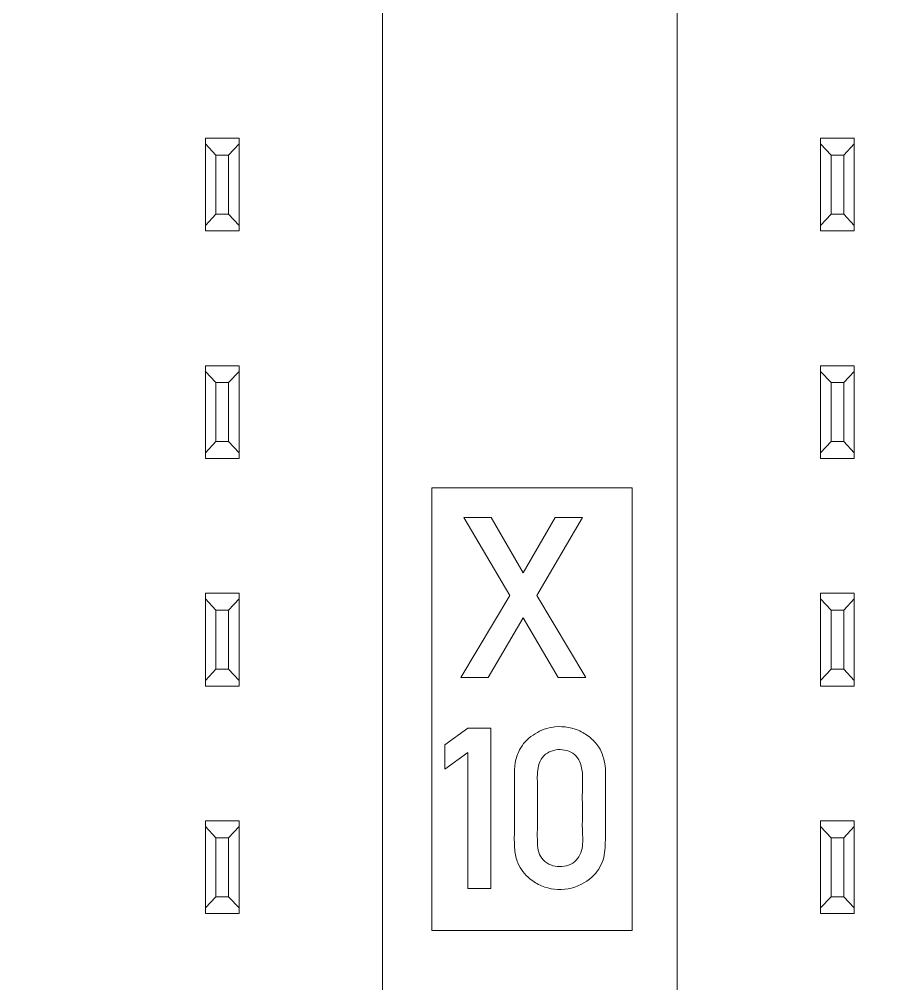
# Model space of a CAD drawing. Header units: millimetres. Extents: x 42151 to 59780, y 37376 to 44547.
# Drawn here: x 48001.11 to 48022.05, y 43254.98 to 43277.87 of the extents above; entities that cross this region are included whole.
import ezdxf

# ---------------------------------------------------------------- set-up
doc = ezdxf.new("R2010")
doc.units = ezdxf.units.MM
doc.set_wipeout_variables(frame=1)
doc.layers.add('000-PI-Oprema', color=30, linetype='Continuous', lineweight=5)
doc.layers.add('SI-ORMAR-Oprema', color=30, linetype='Continuous', lineweight=5)

# ---------------------------------------------------------------- blocks, each defined once
blk = doc.blocks.new('6ES7521-1BL00-0AB0')
blk.add_wipeout([(-17.4, 69.029), (17.4, 69.029), (17.4, -77.971), (-17.4, -77.971)]).dxf.layer = 'SI-ORMAR-Oprema'
blk.add_wipeout([(-17.4, 69.029), (17.4, 69.029), (17.4, -77.971), (-17.4, -77.971)]).dxf.layer = 'SI-ORMAR-Oprema'
at = {"layer": 'SI-ORMAR-Oprema'}
for p, q in [((-3.5, -51.671), (-3.5, 49.229)), ((3.5, 49.229), (3.5, -51.671)), ((-7.7, 25.829), (-6.9, 25.829)), ((-7.7, 25.695), (-7.7, 25.829)), ((-7.45, 25.429), (-7.7, 25.695)), ((-7.7, 23.762), (-7.7, 25.695)), ((-6.9, 25.695), (-7.15, 25.429)), ((-6.9, 25.829), (-6.9, 25.695)), ((-6.9, 25.695), (-6.9, 23.762)), ((6.9, 25.829), (7.7, 25.829)), ((6.9, 25.695), (6.9, 25.829)), ((6.9, 23.762), (6.9, 25.695)), ((7.15, 25.429), (6.9, 25.695)), ((7.7, 25.695), (7.45, 25.429)), ((7.7, 25.829), (7.7, 25.695)), ((7.7, 25.695), (7.7, 23.762)), ((-7.15, 25.429), (-7.45, 25.429)), ((-7.45, 25.429), (-7.45, 24.029)), ((-7.15, 24.029), (-7.15, 25.429)), ((7.15, 25.429), (7.15, 24.029)), ((7.45, 25.429), (7.15, 25.429)), ((7.45, 24.029), (7.45, 25.429)), ((-7.7, 23.762), (-7.45, 24.029)), ((-7.45, 24.029), (-7.15, 24.029)), ((-7.15, 24.029), (-6.9, 23.762)), ((6.9, 23.762), (7.15, 24.029)), ((7.15, 24.029), (7.45, 24.029)), ((7.45, 24.029), (7.7, 23.762)), ((-7.7, 23.629), (-7.7, 23.762)), ((-6.9, 23.629), (-7.7, 23.629)), ((-6.9, 23.762), (-6.9, 23.629)), ((6.9, 23.629), (6.9, 23.762)), ((7.7, 23.629), (6.9, 23.629)), ((7.7, 23.762), (7.7, 23.629)), ((-7.7, 20.429), (-6.9, 20.429)), ((-7.7, 20.295), (-7.7, 20.429)), ((-6.9, 20.429), (-6.9, 20.295)), ((6.9, 20.429), (7.7, 20.429)), ((6.9, 20.295), (6.9, 20.429)), ((7.7, 20.429), (7.7, 20.295)), ((-7.45, 20.029), (-7.7, 20.295)), ((-7.7, 18.362), (-7.7, 20.295)), ((-6.9, 20.295), (-7.15, 20.029)), ((-6.9, 20.295), (-6.9, 18.362)), ((6.9, 18.362), (6.9, 20.295)), ((7.15, 20.029), (6.9, 20.295)), ((7.7, 20.295), (7.45, 20.029)), ((7.7, 20.295), (7.7, 18.362)), ((-7.15, 20.029), (-7.45, 20.029)), ((-7.45, 20.029), (-7.45, 18.629)), ((-7.15, 18.629), (-7.15, 20.029)), ((7.15, 20.029), (7.15, 18.629)), ((7.45, 20.029), (7.15, 20.029)), ((7.45, 18.629), (7.45, 20.029)), ((-7.7, 18.362), (-7.45, 18.629)), ((-7.45, 18.629), (-7.15, 18.629)), ((-7.15, 18.629), (-6.9, 18.362)), ((6.9, 18.362), (7.15, 18.629)), ((7.15, 18.629), (7.45, 18.629)), ((7.45, 18.629), (7.7, 18.362)), ((-7.7, 18.229), (-7.7, 18.362)), ((-6.9, 18.362), (-6.9, 18.229)), ((6.9, 18.229), (6.9, 18.362)), ((7.7, 18.362), (7.7, 18.229)), ((-6.9, 18.229), (-7.7, 18.229)), ((7.7, 18.229), (6.9, 18.229)), ((-2.325, 17.529), (-2.325, 7.029)), ((2.425, 17.529), (-2.325, 17.529)), ((2.425, 7.029), (2.425, 17.529)), ((-1.565, 16.83), (-0.914, 16.83)), ((-0.476, 14.98), (-1.565, 16.83)), ((-0.914, 16.83), (-0.155, 15.514)), ((-0.155, 15.514), (0.601, 16.83)), ((1.252, 16.83), (0.163, 14.98)), ((0.601, 16.83), (1.252, 16.83)), ((-7.7, 15.029), (-6.9, 15.029)), ((-7.7, 14.895), (-7.7, 15.029)), ((-7.45, 14.629), (-7.7, 14.895)), ((-7.7, 12.962), (-7.7, 14.895)), ((-6.9, 14.895), (-7.15, 14.629)), ((-6.9, 15.029), (-6.9, 14.895)), ((-6.9, 14.895), (-6.9, 12.962)), ((-1.638, 13.033), (-0.476, 14.98)), ((0.163, 14.98), (1.328, 13.033)), ((6.9, 15.029), (7.7, 15.029)), ((6.9, 14.895), (6.9, 15.029)), ((6.9, 12.962), (6.9, 14.895)), ((7.15, 14.629), (6.9, 14.895)), ((7.7, 14.895), (7.45, 14.629)), ((7.7, 15.029), (7.7, 14.895)), ((7.7, 14.895), (7.7, 12.962)), ((-7.15, 14.629), (-7.45, 14.629)), ((-7.45, 14.629), (-7.45, 13.229)), ((-7.15, 13.229), (-7.15, 14.629)), ((-0.155, 14.446), (-0.989, 13.033)), ((0.676, 13.033), (-0.155, 14.446)), ((7.15, 14.629), (7.15, 13.229)), ((7.45, 14.629), (7.15, 14.629)), ((7.45, 13.229), (7.45, 14.629)), ((-7.7, 12.962), (-7.45, 13.229)), ((-7.45, 13.229), (-7.15, 13.229)), ((-7.15, 13.229), (-6.9, 12.962)), ((6.9, 12.962), (7.15, 13.229)), ((7.15, 13.229), (7.45, 13.229)), ((7.45, 13.229), (7.7, 12.962)), ((-7.7, 12.829), (-7.7, 12.962)), ((-6.9, 12.829), (-7.7, 12.829)), ((-6.9, 12.962), (-6.9, 12.829)), ((-0.989, 13.033), (-1.638, 13.033)), ((1.328, 13.033), (0.676, 13.033)), ((6.9, 12.829), (6.9, 12.962)), ((7.7, 12.829), (6.9, 12.829)), ((7.7, 12.962), (7.7, 12.829)), ((-1.475, 11.83), (-2.017, 11.437)), ((-0.927, 11.83), (-1.475, 11.83)), ((-0.927, 8.025), (-0.927, 11.83)), ((-2.017, 11.437), (-2.017, 10.858)), ((-2.017, 10.858), (-1.475, 11.254)), ((-1.475, 11.254), (-1.475, 8.025)), ((-7.7, 9.629), (-6.9, 9.629)), ((-7.7, 9.495), (-7.7, 9.629)), ((-6.9, 9.629), (-6.9, 9.495)), ((6.9, 9.629), (7.7, 9.629)), ((6.9, 9.495), (6.9, 9.629)), ((7.7, 9.629), (7.7, 9.495)), ((-7.45, 9.229), (-7.7, 9.495)), ((-7.7, 7.562), (-7.7, 9.495)), ((-6.9, 9.495), (-7.15, 9.229)), ((-6.9, 9.495), (-6.9, 7.562)), ((6.9, 7.562), (6.9, 9.495)), ((7.15, 9.229), (6.9, 9.495)), ((7.7, 9.495), (7.45, 9.229)), ((7.7, 9.495), (7.7, 7.562)), ((-7.15, 9.229), (-7.45, 9.229)), ((-7.45, 9.229), (-7.45, 7.829)), ((-7.15, 7.829), (-7.15, 9.229)), ((7.15, 9.229), (7.15, 7.829)), ((7.45, 9.229), (7.15, 9.229)), ((7.45, 7.829), (7.45, 9.229)), ((-1.475, 8.025), (-0.927, 8.025)), ((-7.7, 7.562), (-7.45, 7.829)), ((-7.45, 7.829), (-7.15, 7.829)), ((-7.15, 7.829), (-6.9, 7.562)), ((6.9, 7.562), (7.15, 7.829)), ((7.15, 7.829), (7.45, 7.829)), ((7.45, 7.829), (7.7, 7.562)), ((-7.7, 7.429), (-7.7, 7.562)), ((-6.9, 7.562), (-6.9, 7.429)), ((6.9, 7.429), (6.9, 7.562)), ((7.7, 7.562), (7.7, 7.429)), ((-6.9, 7.429), (-7.7, 7.429)), ((7.7, 7.429), (6.9, 7.429)), ((-2.325, 7.029), (2.425, 7.029))]:
    blk.add_line(p, q, dxfattribs=at)
for points, knots in [([(0.516, 11.848), (0.359, 11.819), (0.058, 11.694), (-0.249, 11.372), (-0.39, 10.906), (-0.355, 10.477), (-0.368, 9.948), (-0.358, 9.471), (-0.379, 8.993), (-0.29, 8.571), (-0.053, 8.265), (0.366, 8.017), (0.916, 7.957), (1.475, 8.225), (1.78, 8.691), (1.797, 9.232), (1.795, 9.813), (1.789, 10.397), (1.813, 10.928), (1.69, 11.349), (1.429, 11.625), (1.062, 11.849), (0.727, 11.885), (0.516, 11.848)], [0, 0, 0, 0, 0.046875, 0.09375, 0.125, 0.1875, 0.21875, 0.28125, 0.328125, 0.359375, 0.40625, 0.4375, 0.5, 0.5625, 0.609375, 0.65625, 0.71875, 0.78125, 0.828125, 0.875, 0.90625, 0.9375, 1, 1, 1, 1]), ([(0.826, 11.31), (0.757, 11.324), (0.542, 11.329), (0.273, 11.173), (0.167, 10.812), (0.185, 10.463), (0.179, 10.041), (0.182, 9.618), (0.174, 9.204), (0.189, 8.836), (0.445, 8.561), (0.743, 8.519), (1.101, 8.635), (1.283, 8.971), (1.236, 9.399), (1.256, 9.817), (1.236, 10.278), (1.271, 10.691), (1.203, 11.059), (1.03, 11.247), (0.895, 11.297), (0.826, 11.31)], [0, 0, 0, 0, 0.03125, 0.09375, 0.125, 0.1875, 0.25, 0.3125, 0.375, 0.4375, 0.46875, 0.53125, 0.5625, 0.625, 0.6875, 0.75, 0.8125, 0.890625, 0.9375, 0.96875, 1, 1, 1, 1])]:
    blk.add_open_spline(points, degree=3, knots=knots, dxfattribs=at)
blk = doc.blocks.new('6ES7522-1BL01-0AB0')
at = {"layer": 'SI-ORMAR-Oprema', "linetype": 'Continuous'}
for p, q in [((-26.375, 40.02), (-26.375, 15.837)), ((-29.725, 38.929), (-29.725, 16.929)), ((-29.725, 16.929), (-29.725, 16.446)), ((-26.375, 16.929), (-29.725, 16.929)), ((-26.375, 16.446), (-29.725, 16.446)), ((-29.725, 16.446), (-29.725, 15.837)), ((-26.375, 15.837), (-29.725, 15.837)), ((-29.725, 15.837), (-29.725, 0.893))]:
    blk.add_line(p, q, dxfattribs=at)

msp = doc.modelspace()

# ---------------------------------------------------------------- block references
at = {"layer": '000-PI-Oprema', "ltscale": 0.25}
msp.add_blockref('6ES7522-1BL01-0AB0', (48048.027, 43249.218), dxfattribs=at)

# ---------------------------------------------------------------- next in the draw order: block references
msp.add_blockref('6ES7521-1BL00-0AB0', (48013.227, 43249.218), dxfattribs=at)

doc.saveas('drawing.dxf')
